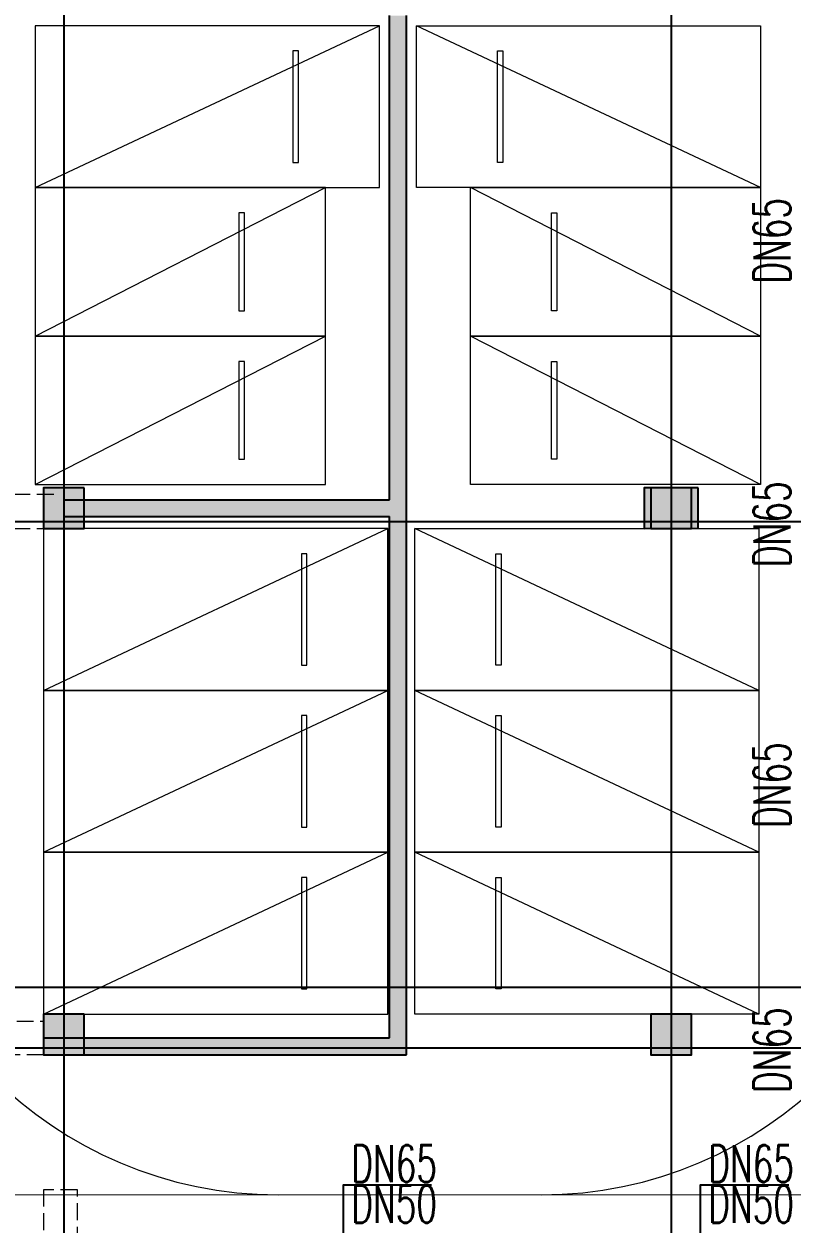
# Model space of a CAD drawing. Extents: x -888467 to -675969, y -675351 to -419232.
# Drawn here: x -803682 to -792300, y -635105 to -617322 of the extents above; entities that cross this region are included whole.
import ezdxf

# ---------------------------------------------------------------- set-up
doc = ezdxf.new("R2010")
doc.units = 0
doc.header["$LTSCALE"] = 1000
doc.linetypes.add('DASH', pattern=[0.35, 0.25, -0.1])
doc.layers.get('0').update_dxf_attribs({"linetype": 'CONTINUOUS'})
for name, color, linetype in [('0-供暖管道管径标注', 4, 'CONTINUOUS'), ('3-建筑', 7, 'CONTINUOUS'), ('3-淡显', 8, 'CONTINUOUS'), ('DOTE', 252, 'CONTINUOUS'), ('结构柱子', 253, 'CONTINUOUS')]:
    doc.layers.add(name, color=color, linetype=linetype)
doc.layers.add('3-深度淡显', color=252, linetype='CONTINUOUS', lineweight=0)
doc.styles.add('设备标注', font='simplex.shx', dxfattribs={"width": 0.7058823529411765, "bigfont": 'gbcbig.shx'})

# ---------------------------------------------------------------- blocks, each defined once
blk = doc.blocks.new('A$C2B1B7B0A')
at = {"layer": '结构柱子'}
h = blk.add_hatch(color=253, dxfattribs=at)
h.dxf.hatch_style = 1
h.paths.add_polyline_path([(65299.99748496781, 25299.99808127992), (64699.99748496781, 25299.99808127992), (64699.99748496781, 24699.99808127992), (65299.99748496781, 24699.99808127992)])
h = blk.add_hatch(color=253, dxfattribs=at)
h.dxf.hatch_style = 1
h.paths.add_polyline_path([(74399.99747951259, 25301.71236473462), (73599.99747951259, 25299.99808127992), (73599.99747951259, 24699.99808127992), (74399.99747951259, 24701.71236473462)])
h = blk.add_hatch(color=253, dxfattribs=at)
h.dxf.hatch_style = 1
h.paths.add_polyline_path([(65299.99748496804, 17500.10269727977), (64699.99748496804, 17500.10269727977), (64699.99748496804, 16900.10269727977), (65299.99748496804, 16900.10269727977)])
h = blk.add_hatch(color=253, dxfattribs=at)
h.dxf.hatch_style = 1
h.paths.add_polyline_path([(74299.99747396796, 17500.10269727977), (73699.99747396796, 17500.10269727977), (73699.99747396796, 16900.10269727977), (74299.99747396796, 16900.10269727977)])
at = {"layer": '结构柱子', "color": 253}
for points in [[(65299.99748496781, 25299.99808127992), (64699.99748496781, 25299.99808127992), (64699.99748496781, 24699.99808127992), (65299.99748496781, 24699.99808127992)], [(74399.99747951259, 25301.71236473462), (73599.99747951259, 25299.99808127992), (73599.99747951259, 24699.99808127992), (74399.99747951259, 24701.71236473462)], [(65299.99748496804, 17500.10269727977), (64699.99748496781, 17500.10269727977), (64699.99748496781, 16900.10269727977), (65299.99748496804, 16900.10269727977)], [(74299.99747396796, 17500.10269727977), (73699.99747396796, 17500.10269727977), (73699.99747396796, 16900.10269727977), (74299.99747396796, 16900.10269727977)]]:
    blk.add_lwpolyline(points, close=True, dxfattribs=at)

msp = doc.modelspace()

# ---------------------------------------------------------------- hatches: boundary and pattern name
at = {"layer": '3-淡显'}
for points in [[(-798182.0571976108, -624488.2445088464), (-798015.3905305534, -624471.577860066), (-798015.3903595621, -617196.5804451257), (-798265.3903595621, -617196.5804392495), (-798265.3905281997, -624371.577833245)], [(-803090.3902485115, -624621.576910929), (-798265.3905340794, -624621.5778332285), (-798182.0571976108, -624488.2445088464), (-798265.3905281997, -624371.577833245), (-803090.3902007239, -624371.576910929)], [(-798265.3907156475, -632346.5771244448), (-798015.390721523, -632596.577124441), (-798015.3905305534, -624471.577860066), (-798182.0571976108, -624488.2445088464), (-798265.3905340794, -624621.5778332285)], [(-803390.3902323344, -632596.5771244434), (-798015.390721523, -632596.577124441), (-798265.3907156475, -632346.5771244448), (-803390.3902323344, -632346.5771244434)]]:
    msp.add_hatch(color=256, dxfattribs=at).paths.add_polyline_path(points)
h = msp.add_hatch(color=256, dxfattribs=at)
h.dxf.hatch_style = 1
h.paths.add_polyline_path([(-802790.3902223066, -624196.57700352), (-803390.3902223066, -624196.57700352), (-803390.3902223066, -624796.57700352), (-802790.3902223066, -624796.57700352)])
h = msp.add_hatch(color=256, dxfattribs=at)
h.dxf.hatch_style = 1
h.paths.add_polyline_path([(-793790.3902333064, -624196.57700352), (-794390.3902333064, -624196.57700352), (-794390.3902333064, -624796.57700352), (-793790.3902333064, -624796.57700352)])
h = msp.add_hatch(color=256, dxfattribs=at)
h.dxf.hatch_style = 1
h.paths.add_polyline_path([(-802790.3902223064, -631996.4723875201), (-803390.3902223064, -631996.4723875201), (-803390.3902223064, -632596.4723875201), (-802790.3902223064, -632596.4723875201)])
h = msp.add_hatch(color=256, dxfattribs=at)
h.dxf.hatch_style = 1
h.paths.add_polyline_path([(-793790.3902333064, -631996.4723875201), (-794390.3902333064, -631996.4723875201), (-794390.3902333064, -632596.4723875201), (-793790.3902333064, -632596.4723875201)])

# ---------------------------------------------------------------- linework, layer by layer
at = {"layer": '0-供暖管道管径标注'}
for points in [[(-798946.7046561392, -637299.8632433417), (-798946.7046561392, -634524.186924839), (-797640.3132695539, -634524.186924839)], [(-793655.3477020531, -637299.8632433417), (-793655.3477020531, -634524.186924839), (-792348.9563154678, -634524.186924839)]]:
    msp.add_lwpolyline(points, dxfattribs=at)
at = {"layer": '3-建筑'}
for p, q in [((-798265.3905281997, -624371.577833245), (-798265.3903595621, -617196.5804392495)), ((-798015.3905305534, -624471.577860066), (-798015.3903595621, -617196.5804451257)), ((-803090.3902007239, -624371.576910929), (-798265.3905281997, -624371.577833245)), ((-803090.3902007239, -624371.576910929), (-803090.3902485115, -624621.576910929)), ((-798015.390721523, -632596.577124441), (-798015.3905305534, -624471.577860066)), ((-803090.3902485115, -624621.576910929), (-798265.3905340794, -624621.5778332285)), ((-798265.3907156475, -632346.5771244448), (-798265.3905340794, -624621.5778332285)), ((-803390.3902323344, -632346.5771244434), (-798265.3907156475, -632346.5771244448)), ((-803390.3902323344, -632346.5771244434), (-803390.3902323344, -632596.5771244434)), ((-803390.3902323344, -632596.5771244434), (-798015.390721523, -632596.577124441))]:
    msp.add_line(p, q, dxfattribs=at)
at = {"layer": '3-淡显'}
for p, q in [((-802790.3902223066, -624196.57700352), (-803390.3902223066, -624196.57700352)), ((-803390.3902223066, -624196.57700352), (-803390.3902223066, -624796.57700352)), ((-802790.3902223066, -624796.57700352), (-802790.3902223066, -624196.57700352)), ((-793790.3902333064, -624196.57700352), (-794390.3902333064, -624196.57700352)), ((-794390.3902333064, -624196.57700352), (-794390.3902333064, -624796.57700352)), ((-793790.3902333064, -624796.57700352), (-793790.3902333064, -624196.57700352)), ((-803390.3902223066, -624796.57700352), (-802790.3902223066, -624796.57700352)), ((-794390.3902333064, -624796.57700352), (-793790.3902333064, -624796.57700352)), ((-802790.3902223064, -631996.4723875201), (-803390.3902223066, -631996.4723875201)), ((-803390.3902223066, -631996.4723875201), (-803390.3902223066, -632596.4723875201)), ((-802790.3902223064, -632596.4723875201), (-802790.3902223064, -631996.4723875201)), ((-793790.3902333064, -631996.4723875201), (-794390.3902333064, -631996.4723875201)), ((-794390.3902333064, -631996.4723875201), (-794390.3902333064, -632596.4723875201)), ((-793790.3902333064, -632596.4723875201), (-793790.3902333064, -631996.4723875201)), ((-803390.3902223066, -632596.4723875201), (-802790.3902223064, -632596.4723875201)), ((-794390.3902333064, -632596.4723875201), (-793790.3902333064, -632596.4723875201))]:
    msp.add_line(p, q, dxfattribs=at)
at = {"layer": '3-深度淡显'}
for p, q in [((-803515.3902323344, -619746.5770035249), (-798415.3902323325, -617346.5770035258)), ((-792765.3903837684, -619746.5769842367), (-797865.3903837702, -617346.5769842376)), ((-803515.3902323344, -621946.5770035249), (-799215.3902323344, -619746.5770035249)), ((-792765.3903837684, -621946.5769842367), (-797065.3903837684, -619746.5769842367)), ((-803515.3902323344, -624146.5770035249), (-799215.3902323344, -621946.5770035249)), ((-792765.3903837684, -624146.5769842367), (-797065.3903837684, -621946.5769842367)), ((-803390.3902323344, -627196.5787045874), (-798290.3902323325, -624796.5787045883)), ((-792790.3918760577, -627196.5787045874), (-797890.3918760596, -624796.5787045883)), ((-803390.3902323344, -629596.5787045865), (-798290.3902323325, -627196.5787045874)), ((-792790.3918760577, -629596.5787045865), (-797890.3918760596, -627196.5787045874)), ((-803390.3902323344, -631996.5787045856), (-798290.3902323325, -629596.5787045865)), ((-792790.3918760577, -631996.5787045856), (-797890.3918760596, -629596.5787045865))]:
    msp.add_line(p, q, dxfattribs=at)
msp.add_lwpolyline([(-822185.9833321183, -608126.473422756), (-822189.3558992685, -628670.5928810586, 0.4142616451745926), (-816189.3559801162, -634671.5778540273), (-746232.0753384084, -634669.1114873586)], format="xyb", dxfattribs=at)
for points in [[(-798415.3902323325, -619746.5770035249), (-798415.3902323325, -617346.5770035258), (-803515.3902323344, -617346.5770035258), (-803515.3902323344, -619746.5770035249)], [(-797865.3903837702, -619746.5769842367), (-797865.3903837702, -617346.5769842376), (-792765.3903837684, -617346.5769842376), (-792765.3903837684, -619746.5769842367)], [(-799615.3902323325, -619371.9516249744), (-799615.3902323325, -617721.2023820763), (-799695.7308839546, -617721.2023820763), (-799695.7308839546, -619371.9516249744)], [(-796665.3903837702, -619371.9516056862), (-796665.3903837702, -617721.2023627881), (-796585.0497321482, -617721.2023627881), (-796585.0497321482, -619371.9516056862)], [(-799215.3902323344, -621946.5770035249), (-799215.3902323344, -619746.5770035249), (-803515.3902323344, -619746.5770035249), (-803515.3902323344, -621946.5770035249)], [(-797065.3903837684, -621946.5769842367), (-797065.3903837684, -619746.5769842367), (-792765.3903837684, -619746.5769842367), (-792765.3903837684, -621946.5769842367)], [(-800415.3902323344, -621571.9516249744), (-800415.3902323344, -620121.2023820754), (-800495.7308839564, -620121.2023820754), (-800495.7308839564, -621571.9516249744)], [(-795865.3903837684, -621571.9516056862), (-795865.3903837684, -620121.2023627872), (-795785.0497321463, -620121.2023627872), (-795785.0497321463, -621571.9516056862)], [(-799215.3902323344, -624146.5770035249), (-799215.3902323344, -621946.5770035249), (-803515.3902323344, -621946.5770035249), (-803515.3902323344, -624146.5770035249)], [(-797065.3903837684, -624146.5769842367), (-797065.3903837684, -621946.5769842367), (-792765.3903837684, -621946.5769842367), (-792765.3903837684, -624146.5769842367)], [(-800415.3902323344, -623771.9516249744), (-800415.3902323344, -622321.2023820754), (-800495.7308839564, -622321.2023820754), (-800495.7308839564, -623771.9516249744)], [(-795865.3903837684, -623771.9516056862), (-795865.3903837684, -622321.2023627872), (-795785.0497321463, -622321.2023627872), (-795785.0497321463, -623771.9516056862)], [(-798290.3902323325, -627196.5787045874), (-798290.3902323325, -624796.5787045883), (-803390.3902323344, -624796.5787045883), (-803390.3902323344, -627196.5787045874)], [(-797890.3918760596, -627196.5787045874), (-797890.3918760596, -624796.5787045883), (-792790.3918760577, -624796.5787045883), (-792790.3918760577, -627196.5787045874)], [(-799490.3902323325, -626821.9533260369), (-799490.3902323325, -625171.2040831388), (-799570.7308839546, -625171.2040831388), (-799570.7308839546, -626821.9533260369)], [(-796690.3918760596, -626821.9533260369), (-796690.3918760596, -625171.2040831388), (-796610.0512244375, -625171.2040831388), (-796610.0512244375, -626821.9533260369)], [(-798290.3902323325, -629596.5787045865), (-798290.3902323325, -627196.5787045874), (-803390.3902323344, -627196.5787045874), (-803390.3902323344, -629596.5787045865)], [(-797890.3918760596, -629596.5787045865), (-797890.3918760596, -627196.5787045874), (-792790.3918760577, -627196.5787045874), (-792790.3918760577, -629596.5787045865)], [(-799490.3902323325, -629221.953326036), (-799490.3902323325, -627571.2040831379), (-799570.7308839546, -627571.2040831379), (-799570.7308839546, -629221.953326036)], [(-796690.3918760596, -629221.953326036), (-796690.3918760596, -627571.2040831379), (-796610.0512244375, -627571.2040831379), (-796610.0512244375, -629221.953326036)], [(-798290.3902323325, -631996.5787045856), (-798290.3902323325, -629596.5787045865), (-803390.3902323344, -629596.5787045865), (-803390.3902323344, -631996.5787045856)], [(-797890.3918760596, -631996.5787045856), (-797890.3918760596, -629596.5787045865), (-792790.3918760577, -629596.5787045865), (-792790.3918760577, -631996.5787045856)], [(-799490.3902323325, -631621.953326035), (-799490.3902323325, -629971.204083137), (-799570.7308839546, -629971.204083137), (-799570.7308839546, -631621.953326035)], [(-796690.3918760596, -631621.953326035), (-796690.3918760596, -629971.204083137), (-796610.0512244375, -629971.204083137), (-796610.0512244375, -631621.953326035)]]:
    msp.add_lwpolyline(points, close=True, dxfattribs=at)
at = {"layer": '3-深度淡显', "linetype": 'DASH'}
for points in [[(-803240.388264491, -624296.5787045883), (-808040.388264491, -624296.5787045883), (-808040.388264491, -624796.5787045883), (-803240.388264491, -624796.5787045883)], [(-803390.3902322734, -632596.5771245032), (-805390.3902322734, -632596.5771245032), (-805390.3902322734, -636996.5771247784), (-805890.3902322734, -636996.5771247784), (-805890.3902322734, -632096.5771245032), (-805890.3902322734, -632096.5771245032), (-803390.3902323344, -632096.5771241973)], [(-802890.3920572959, -638896.5770035249), (-802890.3921990322, -634596.5771247784), (-803390.3921990322, -634596.5771247784), (-803390.3902323344, -638896.5771241973)]]:
    msp.add_lwpolyline(points, dxfattribs=at)
at = {"layer": '3-深度淡显'}
for centre, start, end in [((-799915.3882591701, -628671.5778540273), 180, 270), ((-796015.3902229322, -628671.5778540273), 270, 0)]:
    msp.add_arc(centre, 6000, start, end, dxfattribs=at)
at = {"layer": 'DOTE', "color": 251}
for p, q in [((-803090.3902222184, -598065.9162732956), (-803090.3902165042, -646590.9958266914)), ((-794090.3902329472, -598065.9162724665), (-794090.3902272331, -646590.9958258623)), ((-872297.4522964549, -624696.5804419823), (-724690.3902247539, -624696.5804421171)), ((-872297.4522964612, -631596.5804419823), (-724690.3902247604, -631596.5804421171)), ((-872297.4522964549, -632496.5804419823), (-724690.3902247539, -632496.5804421171))]:
    msp.add_line(p, q, dxfattribs=at)

# ---------------------------------------------------------------- block references
msp.add_blockref('A$C2B1B7B0A', (-868090.3877072744, -649496.5750847999))

# ---------------------------------------------------------------- texts
at = {"layer": '0-供暖管道管径标注', "style": '设备标注', "width": 0.65}
for p in [(-792322.498421339, -621170.3795531617), (-792322.498421339, -625371.6058640258), (-792322.498421339, -629237.7731176799), (-792322.498421339, -633164.4602555969)]:
    msp.add_text('DN65', height=550, rotation=90, dxfattribs=at).set_placement(p)
for p in [(-798832.5204862405, -634485.5749102304), (-793541.1635321544, -634485.5749102304)]:
    msp.add_text('DN65', height=550, dxfattribs=at).set_placement(p)
at = {"layer": '0-供暖管道管径标注', "color": 251, "style": '设备标注', "width": 0.65}
for p in [(-798832.5204862405, -635085.5749102304), (-793541.1635321544, -635085.5749102304)]:
    msp.add_text('DN50', height=550, dxfattribs=at).set_placement(p)

doc.saveas('drawing.dxf')
